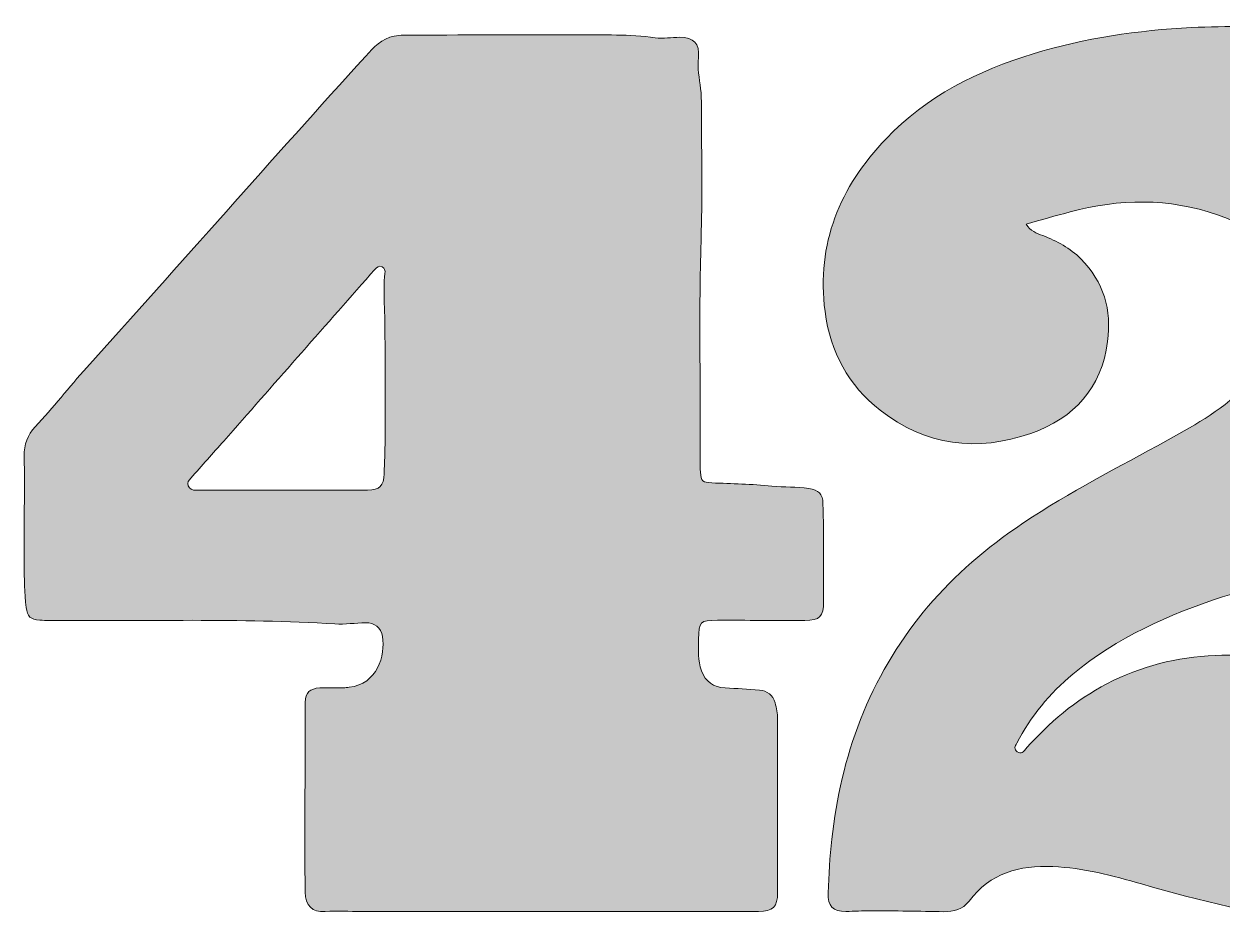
# Model space of a CAD drawing. Extents: x 442 to 1558, y -1313 to -687.
# Drawn here: x 443 to 1000, y -1106 to -693 of the extents above; entities that cross this region are included whole.
import ezdxf

# ---------------------------------------------------------------- set-up
doc = ezdxf.new("R2010")
doc.units = 0
doc.header["$MEASUREMENT"] = 0
doc.layers.add('katman 1', color=7, linetype='Continuous')

# ---------------------------------------------------------------- blocks, each defined once
blk = doc.blocks.new('block 4')
at = {"layer": 'katman 1', "true_color": 0xf3eb26}
h = blk.add_hatch(color=2, dxfattribs=at)
h.dxf.hatch_style = 2
edge = h.paths.add_edge_path()
edge.add_spline(control_points=[(908.89, -785.76), (910.77, -788.94), (913.74, -790.04), (916.64, -791.16), (923.18, -793.7), (929.27, -796.95), (934.28, -801.95), (944.98, -812.63), (948.65, -825.79), (946.74, -840.4), (943.91, -861.99), (931.19, -876.08), (911.11, -883.11), (886.06, -891.88), (862.13, -888.82), (841.03, -872.32), (826.34, -860.83), (817.85, -845.42), (815.42, -826.49), (811.35, -794.75), (822.24, -768.62), (843.79, -746.11), (862.75, -726.31), (886.34, -714.47), (912.2, -706.61), (936.16, -699.32), (960.72, -695.69), (985.71, -694.42), (1018.87, -692.74), (1051.58, -695.5), (1083.61, -704.4), (1109.09, -711.49), (1132.08, -723.38), (1151.28, -741.92), (1169.34, -759.37), (1179.95, -780.57), (1182.52, -805.6), (1184.46, -824.53), (1183.22, -843.23), (1176.98, -861.37), (1168.71, -885.45), (1152.7, -903.03), (1130.9, -915.6), (1111.92, -926.54), (1091.38, -933.67), (1070.44, -939.78), (1047.09, -946.59), (1023.27, -951.69), (1000.12, -959.19), (974.99, -967.33), (951.15, -978.01), (930.58, -995.05), (919.74, -1004.05), (911.05, -1014.74), (904.5, -1027.19), (903.77, -1028.58), (902.97, -1029.93), (904.77, -1031.16), (906.57, -1032.39), (907.62, -1031.16), (908.62, -1030), (919.38, -1017.56), (931.83, -1007.25), (946.41, -999.57), (962.16, -991.28), (978.97, -987.15), (996.72, -986.35), (1013.59, -985.59), (1030.07, -988.32), (1046.53, -991.43), (1057.81, -993.56), (1068.95, -996.57), (1080.42, -997.69), (1092.36, -998.85), (1103.97, -997.73), (1114.9, -992.31), (1124.48, -987.55), (1129.52, -979.63), (1131.03, -969.25), (1131.45, -966.33), (1131.67, -963.38), (1132.2, -960.49), (1132.91, -956.64), (1134.57, -955.16), (1138.4, -955.14), (1152.3, -955.07), (1166.21, -955.07), (1180.11, -955.12), (1183.53, -955.13), (1185.25, -956.88), (1185.31, -960.22), (1185.81, -988.14), (1183.5, -1015.71), (1174.95, -1042.48), (1170.21, -1057.31), (1163.58, -1071.08), (1152.7, -1082.53), (1139.63, -1096.31), (1123.38, -1104.06), (1104.99, -1107.52), (1085.13, -1111.26), (1065.1, -1111.4), (1045.01, -1109.73), (1016.81, -1107.39), (989.6, -1100.39), (962.54, -1092.62), (949.01, -1088.74), (935.37, -1085.15), (921.21, -1084.54), (905.85, -1083.87), (892.13, -1087.47), (882.37, -1100.59), (879.43, -1104.54), (875.22, -1105.61), (870.49, -1105.52), (859.26, -1105.3), (848.03, -1105.16), (836.8, -1105.08), (832.91, -1105.06), (829.01, -1105.38), (825.11, -1105.41), (819.05, -1105.46), (816.6, -1102.93), (816.89, -1096.8), (817.3, -1088.45), (817.59, -1080.08), (818.55, -1071.76), (820.73, -1052.7), (824.84, -1034.09), (831.86, -1016.19), (846.46, -978.93), (871.19, -949.9), (903.87, -927.28), (924.88, -912.73), (947.54, -901.03), (969.91, -888.83), (983.2, -881.58), (996.58, -874.48), (1007.85, -864.15), (1015.53, -857.11), (1022.77, -849.73), (1026.55, -839.68), (1035.78, -815.15), (1023.39, -790.15), (997.78, -781.43), (975.07, -773.7), (952.25, -773.9), (929.29, -780.12), (922.6, -781.94), (915.92, -783.81), (908.89, -785.76)], knot_values=[0, 0, 0, 0, 1, 1, 1, 2, 2, 2, 3, 3, 3, 4, 4, 4, 5, 5, 5, 6, 6, 6, 7, 7, 7, 8, 8, 8, 9, 9, 9, 10, 10, 10, 11, 11, 11, 12, 12, 12, 13, 13, 13, 14, 14, 14, 15, 15, 15, 16, 16, 16, 17, 17, 17, 18, 18, 18, 19, 19, 19, 20, 20, 20, 21, 21, 21, 22, 22, 22, 23, 23, 23, 24, 24, 24, 25, 25, 25, 26, 26, 26, 27, 27, 27, 28, 28, 28, 29, 29, 29, 30, 30, 30, 31, 31, 31, 32, 32, 32, 33, 33, 33, 34, 34, 34, 35, 35, 35, 36, 36, 36, 37, 37, 37, 38, 38, 38, 39, 39, 39, 40, 40, 40, 41, 41, 41, 42, 42, 42, 43, 43, 43, 44, 44, 44, 45, 45, 45, 46, 46, 46, 47, 47, 47, 48, 48, 48, 49, 49, 49, 50, 50, 50, 50], degree=3, periodic=1)
at = {"layer": 'katman 1', "true_color": 0x1e9348}
h = blk.add_hatch(color=114, dxfattribs=at)
h.dxf.hatch_style = 2
edge = h.paths.add_edge_path()
edge.add_spline(control_points=[(814.74, -938.11), (814.7, -930.69), (814.69, -923.26), (814.46, -915.84), (814.31, -911.17), (812.46, -909.47), (807.88, -908.78), (802.18, -907.92), (796.41, -908.22), (790.67, -907.61), (781.41, -906.63), (772.07, -906.55), (762.76, -906.13), (758.66, -905.94), (757.78, -905.33), (757.49, -901.2), (757.22, -897.51), (757.33, -893.79), (757.36, -890.08), (757.58, -857.52), (756.76, -824.96), (757.81, -792.41), (758.39, -774.71), (758.08, -757.01), (758, -739.3), (757.98, -733.79), (758.19, -728.23), (757.58, -722.77), (757.03, -717.96), (756.03, -713.31), (756.58, -708.36), (757.3, -701.83), (754.41, -698.95), (747.89, -698.94), (744.1, -698.94), (740.23, -699.68), (736.52, -699.16), (724.48, -697.48), (712.38, -697.92), (700.32, -697.84), (673.37, -697.68), (646.43, -697.89), (619.48, -697.95), (618.06, -697.95), (616.65, -698.11), (615.24, -698.39), (609.4, -699.53), (605.7, -703.62), (601.97, -707.72), (558.4, -755.68), (515.68, -804.4), (472.3, -852.52), (464.15, -861.56), (456.72, -871.2), (448.36, -880.06), (444.85, -883.78), (443.17, -888.43), (443.2, -893.6), (443.22, -896.36), (443.4, -899.12), (443.39, -901.88), (443.35, -915.87), (443.14, -929.87), (443.24, -943.86), (443.29, -950.6), (443.39, -957.37), (444.19, -964.09), (444.69, -968.24), (446.26, -969.73), (450.45, -969.99), (451.97, -970.09), (453.49, -970.08), (455.02, -970.1), (499.23, -970.58), (543.47, -968.93), (587.65, -971.74), (592.37, -972.04), (597.15, -971.24), (601.9, -971.19), (606.21, -971.14), (609.05, -973.45), (609.74, -977.6), (611.19, -986.29), (607.31, -999.85), (594.3, -1001.14), (593.36, -1001.24), (592.42, -1001.42), (591.47, -1001.43), (587.86, -1001.48), (584.24, -1001.36), (580.63, -1001.51), (575.92, -1001.7), (574.09, -1003.57), (573.88, -1008.19), (573.77, -1010.56), (573.85, -1012.94), (573.85, -1015.32), (573.95, -1042.35), (573.36, -1069.39), (573.85, -1096.43), (573.95, -1102.58), (577.01, -1105.96), (583.15, -1105.42), (588.79, -1104.92), (594.35, -1105.44), (599.94, -1105.44), (630.13, -1105.42), (660.32, -1105.43), (690.51, -1105.43), (721.84, -1105.43), (753.16, -1105.43), (784.49, -1105.42), (791.28, -1105.42), (793.34, -1103.34), (793.35, -1096.52), (793.35, -1069.67), (793.34, -1042.82), (793.36, -1015.96), (793.36, -1013.36), (792.92, -1010.85), (792.17, -1008.38), (791.07, -1004.8), (788.68, -1002.79), (784.94, -1002.51), (779.63, -1002.12), (774.32, -1001.73), (769, -1001.47), (763.55, -1001.2), (759.92, -998.63), (758, -993.5), (756.21, -988.71), (756.65, -983.77), (756.67, -978.84), (756.72, -970.74), (757.4, -970), (765.41, -970.01), (778.93, -970.03), (792.45, -970.12), (805.98, -970.08), (813.02, -970.06), (814.74, -968.23), (814.75, -961.25), (814.76, -953.54), (814.79, -945.83), (814.74, -938.11)], knot_values=[0, 0, 0, 0, 1, 1, 1, 2, 2, 2, 3, 3, 3, 4, 4, 4, 5, 5, 5, 6, 6, 6, 7, 7, 7, 8, 8, 8, 9, 9, 9, 10, 10, 10, 11, 11, 11, 12, 12, 12, 13, 13, 13, 14, 14, 14, 15, 15, 15, 16, 16, 16, 17, 17, 17, 18, 18, 18, 19, 19, 19, 20, 20, 20, 21, 21, 21, 22, 22, 22, 23, 23, 23, 24, 24, 24, 25, 25, 25, 26, 26, 26, 27, 27, 27, 28, 28, 28, 29, 29, 29, 30, 30, 30, 31, 31, 31, 32, 32, 32, 33, 33, 33, 34, 34, 34, 35, 35, 35, 36, 36, 36, 37, 37, 37, 38, 38, 38, 39, 39, 39, 40, 40, 40, 41, 41, 41, 42, 42, 42, 43, 43, 43, 44, 44, 44, 45, 45, 45, 46, 46, 46, 47, 47, 47, 48, 48, 48, 48], degree=3, periodic=1)
edge = h.paths.add_edge_path()
edge.add_spline(control_points=[(610.97, -886.2), (610.95, -891.42), (610.68, -896.65), (610.5, -901.88), (610.31, -907.47), (608.44, -909.46), (602.81, -909.5), (589.58, -909.59), (576.34, -909.53), (563.11, -909.53), (563.11, -909.53), (563.11, -909.53), (563.11, -909.54), (550.54, -909.54), (537.97, -909.54), (525.4, -909.54), (524.64, -909.54), (523.88, -909.53), (523.12, -909.54), (521.47, -909.57), (520.13, -909.11), (519.43, -907.44), (518.77, -905.87), (519.83, -904.93), (520.69, -903.95), (525.79, -898.18), (530.94, -892.44), (536.03, -886.66), (558.77, -860.81), (581.5, -834.94), (604.24, -809.09), (604.93, -808.3), (605.58, -807.47), (606.35, -806.77), (607.24, -805.96), (608.15, -804.84), (609.56, -805.63), (610.79, -806.31), (611.09, -807.5), (610.91, -808.83), (610.33, -813.1), (610.49, -817.38), (610.6, -821.66), (611.12, -843.17), (611.01, -864.68), (610.97, -886.2)], knot_values=[0, 0, 0, 0, 1, 1, 1, 2, 2, 2, 3, 3, 3, 4, 4, 4, 5, 5, 5, 6, 6, 6, 7, 7, 7, 8, 8, 8, 9, 9, 9, 10, 10, 10, 11, 11, 11, 12, 12, 12, 13, 13, 13, 14, 14, 14, 15, 15, 15, 15], degree=3, periodic=1)
at = {"layer": 'katman 1', "lineweight": 0}
for points, knots in [([(908.89, -785.76), (910.77, -788.94), (913.74, -790.04), (916.64, -791.16), (923.18, -793.7), (929.27, -796.95), (934.28, -801.95), (944.98, -812.63), (948.65, -825.79), (946.74, -840.4), (943.91, -861.99), (931.19, -876.08), (911.11, -883.11), (886.06, -891.88), (862.13, -888.82), (841.03, -872.32), (826.34, -860.83), (817.85, -845.42), (815.42, -826.49), (811.35, -794.75), (822.24, -768.62), (843.79, -746.11), (862.75, -726.31), (886.34, -714.47), (912.2, -706.61), (936.16, -699.32), (960.72, -695.69), (985.71, -694.42), (1018.87, -692.74), (1051.58, -695.5), (1083.61, -704.4), (1109.09, -711.49), (1132.08, -723.38), (1151.28, -741.92), (1169.34, -759.37), (1179.95, -780.57), (1182.52, -805.6), (1184.46, -824.53), (1183.22, -843.23), (1176.98, -861.37), (1168.71, -885.45), (1152.7, -903.03), (1130.9, -915.6), (1111.92, -926.54), (1091.38, -933.67), (1070.44, -939.78), (1047.09, -946.59), (1023.27, -951.69), (1000.12, -959.19), (974.99, -967.33), (951.15, -978.01), (930.58, -995.05), (919.74, -1004.05), (911.05, -1014.74), (904.5, -1027.19), (903.77, -1028.58), (902.97, -1029.93), (904.77, -1031.16), (906.57, -1032.39), (907.62, -1031.16), (908.62, -1030), (919.38, -1017.56), (931.83, -1007.25), (946.41, -999.57), (962.16, -991.28), (978.97, -987.15), (996.72, -986.35), (1013.59, -985.59), (1030.07, -988.32), (1046.53, -991.43), (1057.81, -993.56), (1068.95, -996.57), (1080.42, -997.69), (1092.36, -998.85), (1103.97, -997.73), (1114.9, -992.31), (1124.48, -987.55), (1129.52, -979.63), (1131.03, -969.25), (1131.45, -966.33), (1131.67, -963.38), (1132.2, -960.49), (1132.91, -956.64), (1134.57, -955.16), (1138.4, -955.14), (1152.3, -955.07), (1166.21, -955.07), (1180.11, -955.12), (1183.53, -955.13), (1185.25, -956.88), (1185.31, -960.22), (1185.81, -988.14), (1183.5, -1015.71), (1174.95, -1042.48), (1170.21, -1057.31), (1163.58, -1071.08), (1152.7, -1082.53), (1139.63, -1096.31), (1123.38, -1104.06), (1104.99, -1107.52), (1085.13, -1111.26), (1065.1, -1111.4), (1045.01, -1109.73), (1016.81, -1107.39), (989.6, -1100.39), (962.54, -1092.62), (949.01, -1088.74), (935.37, -1085.15), (921.21, -1084.54), (905.85, -1083.87), (892.13, -1087.47), (882.37, -1100.59), (879.43, -1104.54), (875.22, -1105.61), (870.49, -1105.52), (859.26, -1105.3), (848.03, -1105.16), (836.8, -1105.08), (832.91, -1105.06), (829.01, -1105.38), (825.11, -1105.41), (819.05, -1105.46), (816.6, -1102.93), (816.89, -1096.8), (817.3, -1088.45), (817.59, -1080.08), (818.55, -1071.76), (820.73, -1052.7), (824.84, -1034.09), (831.86, -1016.19), (846.46, -978.93), (871.19, -949.9), (903.87, -927.28), (924.88, -912.73), (947.54, -901.03), (969.91, -888.83), (983.2, -881.58), (996.58, -874.48), (1007.85, -864.15), (1015.53, -857.11), (1022.77, -849.73), (1026.55, -839.68), (1035.78, -815.15), (1023.39, -790.15), (997.78, -781.43), (975.07, -773.7), (952.25, -773.9), (929.29, -780.12), (922.6, -781.94), (915.92, -783.81), (908.89, -785.76)], [0, 0, 0, 0, 1, 1, 1, 2, 2, 2, 3, 3, 3, 4, 4, 4, 5, 5, 5, 6, 6, 6, 7, 7, 7, 8, 8, 8, 9, 9, 9, 10, 10, 10, 11, 11, 11, 12, 12, 12, 13, 13, 13, 14, 14, 14, 15, 15, 15, 16, 16, 16, 17, 17, 17, 18, 18, 18, 19, 19, 19, 20, 20, 20, 21, 21, 21, 22, 22, 22, 23, 23, 23, 24, 24, 24, 25, 25, 25, 26, 26, 26, 27, 27, 27, 28, 28, 28, 29, 29, 29, 30, 30, 30, 31, 31, 31, 32, 32, 32, 33, 33, 33, 34, 34, 34, 35, 35, 35, 36, 36, 36, 37, 37, 37, 38, 38, 38, 39, 39, 39, 40, 40, 40, 41, 41, 41, 42, 42, 42, 43, 43, 43, 44, 44, 44, 45, 45, 45, 46, 46, 46, 47, 47, 47, 48, 48, 48, 49, 49, 49, 50, 50, 50, 50]), ([(814.74, -938.11), (814.7, -930.69), (814.69, -923.26), (814.46, -915.84), (814.31, -911.17), (812.46, -909.47), (807.88, -908.78), (802.18, -907.92), (796.41, -908.22), (790.67, -907.61), (781.41, -906.63), (772.07, -906.55), (762.76, -906.13), (758.66, -905.94), (757.78, -905.33), (757.49, -901.2), (757.22, -897.51), (757.33, -893.79), (757.36, -890.08), (757.58, -857.52), (756.76, -824.96), (757.81, -792.41), (758.39, -774.71), (758.08, -757.01), (758, -739.3), (757.98, -733.79), (758.19, -728.23), (757.58, -722.77), (757.03, -717.96), (756.03, -713.31), (756.58, -708.36), (757.3, -701.83), (754.41, -698.95), (747.89, -698.94), (744.1, -698.94), (740.23, -699.68), (736.52, -699.16), (724.48, -697.48), (712.38, -697.92), (700.32, -697.84), (673.37, -697.68), (646.43, -697.89), (619.48, -697.95), (618.06, -697.95), (616.65, -698.11), (615.24, -698.39), (609.4, -699.53), (605.7, -703.62), (601.97, -707.72), (558.4, -755.68), (515.68, -804.4), (472.3, -852.52), (464.15, -861.56), (456.72, -871.2), (448.36, -880.06), (444.85, -883.78), (443.17, -888.43), (443.2, -893.6), (443.22, -896.36), (443.4, -899.12), (443.39, -901.88), (443.35, -915.87), (443.14, -929.87), (443.24, -943.86), (443.29, -950.6), (443.39, -957.37), (444.19, -964.09), (444.69, -968.24), (446.26, -969.73), (450.45, -969.99), (451.97, -970.09), (453.49, -970.08), (455.02, -970.1), (499.23, -970.58), (543.47, -968.93), (587.65, -971.74), (592.37, -972.04), (597.15, -971.24), (601.9, -971.19), (606.21, -971.14), (609.05, -973.45), (609.74, -977.6), (611.19, -986.29), (607.31, -999.85), (594.3, -1001.14), (593.36, -1001.24), (592.42, -1001.42), (591.47, -1001.43), (587.86, -1001.48), (584.24, -1001.36), (580.63, -1001.51), (575.92, -1001.7), (574.09, -1003.57), (573.88, -1008.19), (573.77, -1010.56), (573.85, -1012.94), (573.85, -1015.32), (573.95, -1042.35), (573.36, -1069.39), (573.85, -1096.43), (573.95, -1102.58), (577.01, -1105.96), (583.15, -1105.42), (588.79, -1104.92), (594.35, -1105.44), (599.94, -1105.44), (630.13, -1105.42), (660.32, -1105.43), (690.51, -1105.43), (721.84, -1105.43), (753.16, -1105.43), (784.49, -1105.42), (791.28, -1105.42), (793.34, -1103.34), (793.35, -1096.52), (793.35, -1069.67), (793.34, -1042.82), (793.36, -1015.96), (793.36, -1013.36), (792.92, -1010.85), (792.17, -1008.38), (791.07, -1004.8), (788.68, -1002.79), (784.94, -1002.51), (779.63, -1002.12), (774.32, -1001.73), (769, -1001.47), (763.55, -1001.2), (759.92, -998.63), (758, -993.5), (756.21, -988.71), (756.65, -983.77), (756.67, -978.84), (756.72, -970.74), (757.4, -970), (765.41, -970.01), (778.93, -970.03), (792.45, -970.12), (805.98, -970.08), (813.02, -970.06), (814.74, -968.23), (814.75, -961.25), (814.76, -953.54), (814.79, -945.83), (814.74, -938.11)], [0, 0, 0, 0, 1, 1, 1, 2, 2, 2, 3, 3, 3, 4, 4, 4, 5, 5, 5, 6, 6, 6, 7, 7, 7, 8, 8, 8, 9, 9, 9, 10, 10, 10, 11, 11, 11, 12, 12, 12, 13, 13, 13, 14, 14, 14, 15, 15, 15, 16, 16, 16, 17, 17, 17, 18, 18, 18, 19, 19, 19, 20, 20, 20, 21, 21, 21, 22, 22, 22, 23, 23, 23, 24, 24, 24, 25, 25, 25, 26, 26, 26, 27, 27, 27, 28, 28, 28, 29, 29, 29, 30, 30, 30, 31, 31, 31, 32, 32, 32, 33, 33, 33, 34, 34, 34, 35, 35, 35, 36, 36, 36, 37, 37, 37, 38, 38, 38, 39, 39, 39, 40, 40, 40, 41, 41, 41, 42, 42, 42, 43, 43, 43, 44, 44, 44, 45, 45, 45, 46, 46, 46, 47, 47, 47, 48, 48, 48, 48]), ([(610.97, -886.2), (610.95, -891.42), (610.68, -896.65), (610.5, -901.88), (610.31, -907.47), (608.44, -909.46), (602.81, -909.5), (589.58, -909.59), (576.34, -909.53), (563.11, -909.53), (563.11, -909.53), (563.11, -909.53), (563.11, -909.54), (550.54, -909.54), (537.97, -909.54), (525.4, -909.54), (524.64, -909.54), (523.88, -909.53), (523.12, -909.54), (521.47, -909.57), (520.13, -909.11), (519.43, -907.44), (518.77, -905.87), (519.83, -904.93), (520.69, -903.95), (525.79, -898.18), (530.94, -892.44), (536.03, -886.66), (558.77, -860.81), (581.5, -834.94), (604.24, -809.09), (604.93, -808.3), (605.58, -807.47), (606.35, -806.77), (607.24, -805.96), (608.15, -804.84), (609.56, -805.63), (610.79, -806.31), (611.09, -807.5), (610.91, -808.83), (610.33, -813.1), (610.49, -817.38), (610.6, -821.66), (611.12, -843.17), (611.01, -864.68), (610.97, -886.2)], [0, 0, 0, 0, 1, 1, 1, 2, 2, 2, 3, 3, 3, 4, 4, 4, 5, 5, 5, 6, 6, 6, 7, 7, 7, 8, 8, 8, 9, 9, 9, 10, 10, 10, 11, 11, 11, 12, 12, 12, 13, 13, 13, 14, 14, 14, 15, 15, 15, 15])]:
    blk.add_open_spline(points, degree=3, knots=knots, dxfattribs=at)
blk = doc.blocks.new('block 2')
at = {"layer": 'katman 1'}
blk.add_blockref('block 4', (0, 0), dxfattribs=at)

msp = doc.modelspace()

# ---------------------------------------------------------------- block references
at = {"layer": 'katman 1'}
msp.add_blockref('block 2', (0, 0), dxfattribs=at)

doc.saveas('drawing.dxf')
